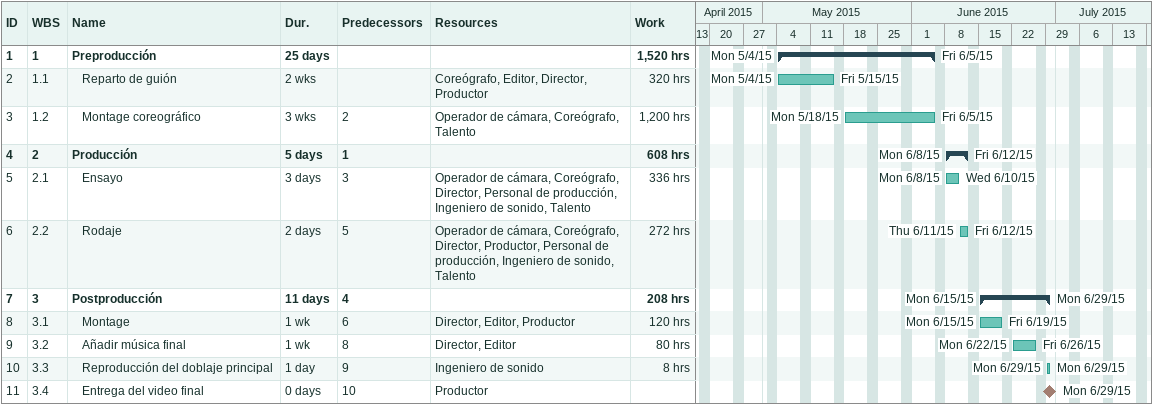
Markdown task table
| ID | WBS | Task | Duration | Start | Finish | Predecessors | Resources | Work (h) |
|---|---|---|---|---|---|---|---|---|
| 1 | 1 | **Preproducción** | 25d | 2015-05-04 | 2015-06-05 |  |  | 1520 |
| 2 | 1.1 | Reparto de guión | 2w | 2015-05-04 | 2015-05-15 |  | Coreógrafo, Editor, Director, Productor | 320 |
| 3 | 1.2 | Montage coreográfico | 3w | 2015-05-18 | 2015-06-05 | 2 | Operador de cámara, Coreógrafo, Talento | 1200 |
| 4 | 2 | **Producción** | 5d | 2015-06-08 | 2015-06-12 | 1 |  | 608 |
| 5 | 2.1 | Ensayo | 3d | 2015-06-08 | 2015-06-10 | 3 | Operador de cámara, Coreógrafo, Director, Personal de producción, Ingeniero de sonido, Talento | 336 |
| 6 | 2.2 | Rodaje | 2d | 2015-06-11 | 2015-06-12 | 5 | Operador de cámara, Coreógrafo, Director, Productor, Personal de producción, Ingeniero de sonido, Talento | 272 |
| 7 | 3 | **Postproducción** | 11d | 2015-06-15 | 2015-06-29 | 4 |  | 208 |
| 8 | 3.1 | Montage | 1w | 2015-06-15 | 2015-06-19 | 6 | Director, Editor, Productor | 120 |
| 9 | 3.2 | Añadir música final | 1w | 2015-06-22 | 2015-06-26 | 8 | Director, Editor | 80 |
| 10 | 3.3 | Reproducción del doblaje principal | 1d | 2015-06-29 | 2015-06-29 | 9 | Ingeniero de sonido | 8 |
| 11 | 3.4 | Entrega del video final | 0d | 2015-06-29 | 2015-06-29 | 10 | Productor |  |
